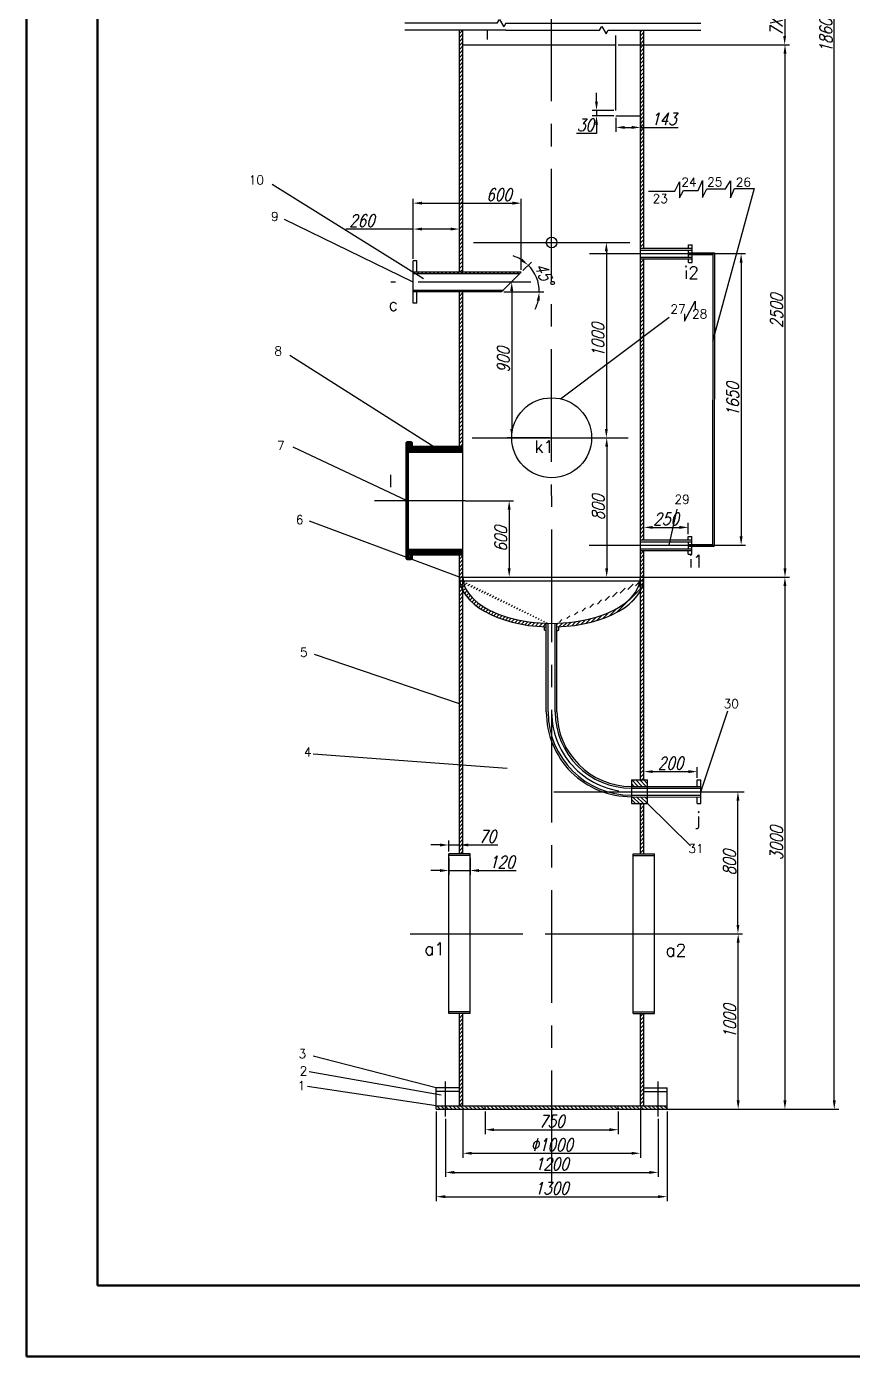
# Model space of a CAD drawing. Header units: millimetres. Extents: x 1621 to 2392, y 1146 to 1987.
# Drawn here: x 1621 to 1853.6, y 1145.7 to 1520.3 of the extents above; entities that cross this region are included whole.
import ezdxf

# ---------------------------------------------------------------- set-up
doc = ezdxf.new("R2010")
doc.units = ezdxf.units.MM
doc.linetypes.add('CENTER', pattern=[50.8, 31.75, -6.35, 6.35, -6.35])
for name, color, linetype, lineweight in [('1轮廓实线层', 7, 'Continuous', 120), ('中心线', 1, 'CENTER', 25), ('剖面线', 5, 'Continuous', 15), ('图层2', 2, 'Continuous', 30), ('粗实线', 7, 'Continuous', 50), ('细实线', 7, 'Continuous', 25)]:
    doc.layers.add(name, color=color, linetype=linetype, lineweight=lineweight)
doc.layers.add('6文字层', color=3, linetype='Continuous')
doc.layers.add('标注尺寸', color=4, linetype='Continuous')
doc.styles.get("Standard").update_dxf_attribs({"font": 'txt', "bigfont": 'gbcbig.shx'})
doc.styles.add('TH_GBDIM', font='romans.shx', dxfattribs={"width": 0.8, "oblique": 15, "height": 3.5, "bigfont": 'gbcbig.shx'})
doc.dimstyles.new('板式塔', dxfattribs={"dimtxt": 3.5, "dimasz": 2.5, "dimexe": 1.25, "dimexo": 0.625, "dimtad": 1, "dimtoh": 1, "dimlfac": 20, "dimdsep": 46, "dimtxsty": 'TH_GBDIM', "dimcen": 2.5, "dimadec": 0, "dimazin": 0, "dimtfac": 1, "dimtmove": 0, "dimatfit": 3, "dimfxl": 1.25, "dimarcsym": 0})
pattern_1 = [(45, (-1044.169, -28.17234), (-0.561266, 0.561266), [])]

# ---------------------------------------------------------------- blocks, each defined once
blk = doc.blocks.new('切断线2')
at = {"layer": '细实线'}
for p, q in [((1719.84, 1114.17), (1693.76, 1114.17)), ((1719.84, 1114.17), (1720.44, 1115.21)), ((1720.44, 1115.21), (1721.64, 1113.14)), ((1722.24, 1114.17), (1721.64, 1113.14)), ((1722.24, 1114.17), (1751.08, 1114.17)), ((1748.68, 1112.17), (1749.28, 1113.21)), ((1749.28, 1113.21), (1750.48, 1111.14)), ((1751.08, 1114.17), (1777.16, 1114.17)), ((1722.24, 1112.17), (1693.76, 1112.17)), ((1722.24, 1112.17), (1748.68, 1112.17)), ((1750.48, 1111.14), (1751.08, 1112.17)), ((1751.08, 1112.17), (1777.16, 1112.17))]:
    blk.add_line(p, q, dxfattribs=at)
blk = doc.blocks.new('*D51')
at = {"layer": 'Defpoints', "color": 0}
for p in [(1768.93, 1264.79), (1821.46, 1264.79), (1768.94, 1215.34)]:
    blk.add_point(p, dxfattribs=at)
at = {"layer": '标注尺寸', "color": 0, "lineweight": -2}
for p, q in [((1769.56, 1264.79), (1822.71, 1264.79)), ((1821.46, 1217.84), (1821.46, 1262.29)), ((1769.56, 1215.34), (1822.71, 1215.34))]:
    blk.add_line(p, q, dxfattribs=at)
at = {"layer": '标注尺寸', "color": 0}
for points in [[(1821.04, 1262.29), (1821.88, 1262.29), (1821.46, 1264.79)], [(1821.04, 1217.84), (1821.88, 1217.84), (1821.46, 1215.34)]]:
    blk.add_solid(points, dxfattribs=at)
at = {"layer": '标注尺寸', "color": 0, "insert": (1819.08, 1240.06), "char_height": 3.5, "attachment_point": 5, "rotation": 90, "style": 'TH_GBDIM'}
blk.add_mtext('1000', dxfattribs=at)
blk = doc.blocks.new('*D52')
at = {"layer": 'Defpoints', "color": 0}
for p in [(1768.92, 1304.79), (1821.39, 1304.79), (1768.93, 1264.79)]:
    blk.add_point(p, dxfattribs=at)
at = {"layer": '标注尺寸', "color": 0, "lineweight": -2}
for p, q in [((1769.55, 1304.79), (1822.64, 1304.79)), ((1821.39, 1267.29), (1821.39, 1302.29)), ((1769.56, 1264.79), (1822.64, 1264.79))]:
    blk.add_line(p, q, dxfattribs=at)
at = {"layer": '标注尺寸', "color": 0}
for points in [[(1820.97, 1302.29), (1821.81, 1302.29), (1821.39, 1304.79)], [(1820.97, 1267.29), (1821.81, 1267.29), (1821.39, 1264.79)]]:
    blk.add_solid(points, dxfattribs=at)
at = {"layer": '标注尺寸', "color": 0, "insert": (1819.02, 1284.79), "char_height": 3.5, "attachment_point": 5, "rotation": 90, "style": 'TH_GBDIM'}
blk.add_mtext('800', dxfattribs=at)
blk = doc.blocks.new('*D53')
at = {"layer": 'Defpoints', "color": 0}
for p in [(1787.02, 1515.23), (1834.65, 1515.23), (1793.91, 1365.23)]:
    blk.add_point(p, dxfattribs=at)
at = {"layer": '标注尺寸', "color": 0, "lineweight": -2}
for p, q in [((1787.64, 1515.23), (1835.9, 1515.23)), ((1834.65, 1367.73), (1834.65, 1512.73)), ((1794.53, 1365.23), (1835.9, 1365.23))]:
    blk.add_line(p, q, dxfattribs=at)
at = {"layer": '标注尺寸', "color": 0}
for points in [[(1834.23, 1512.73), (1835.07, 1512.73), (1834.65, 1515.23)], [(1834.23, 1367.73), (1835.07, 1367.73), (1834.65, 1365.23)]]:
    blk.add_solid(points, dxfattribs=at)
at = {"layer": '标注尺寸', "color": 0, "insert": (1832.27, 1440.23), "char_height": 3.5, "attachment_point": 5, "rotation": 90, "style": 'TH_GBDIM'}
blk.add_mtext('2500', dxfattribs=at)
blk = doc.blocks.new('*D54')
at = {"layer": 'Defpoints', "color": 0}
for p in [(1808.5, 1456.38), (1808.41, 1374.23), (1822.29, 1374.23)]:
    blk.add_point(p, dxfattribs=at)
at = {"layer": '标注尺寸', "color": 0, "lineweight": -2}
for p, q in [((1809.13, 1456.38), (1823.54, 1456.38)), ((1822.29, 1453.88), (1822.29, 1376.73)), ((1809.03, 1374.23), (1823.54, 1374.23))]:
    blk.add_line(p, q, dxfattribs=at)
at = {"layer": '标注尺寸', "color": 0}
for points in [[(1821.87, 1453.88), (1822.7, 1453.88), (1822.29, 1456.38)], [(1821.87, 1376.73), (1822.7, 1376.73), (1822.29, 1374.23)]]:
    blk.add_solid(points, dxfattribs=at)
at = {"layer": '标注尺寸', "color": 0, "insert": (1819.91, 1415.3), "char_height": 3.5, "attachment_point": 5, "rotation": 90, "style": 'TH_GBDIM'}
blk.add_mtext('1650', dxfattribs=at)
blk = doc.blocks.new('*D55')
at = {"layer": 'Defpoints', "color": 0}
for p in [(1793.91, 1532.25), (1787.02, 1515.23), (1834.56, 1515.23)]:
    blk.add_point(p, dxfattribs=at)
at = {"layer": '标注尺寸', "color": 0, "lineweight": -2}
for p, q in [((1794.53, 1532.25), (1835.81, 1532.25)), ((1834.56, 1529.75), (1834.56, 1517.73)), ((1787.64, 1515.23), (1835.81, 1515.23))]:
    blk.add_line(p, q, dxfattribs=at)
at = {"layer": '标注尺寸', "color": 0}
for points in [[(1834.14, 1529.75), (1834.97, 1529.75), (1834.56, 1532.25)], [(1834.14, 1517.73), (1834.97, 1517.73), (1834.56, 1515.23)]]:
    blk.add_solid(points, dxfattribs=at)
at = {"layer": '标注尺寸', "color": 0, "insert": (1832.18, 1523.74), "char_height": 3.5, "attachment_point": 5, "rotation": 90, "style": 'TH_GBDIM'}
blk.add_mtext('7X400', dxfattribs=at)
blk = doc.blocks.new('*D65')
at = {"layer": 'Defpoints', "color": 0}
for p in [(1743.91, 1386.78), (1743.91, 1365.23), (1756.94, 1365.23)]:
    blk.add_point(p, dxfattribs=at)
at = {"layer": '标注尺寸', "color": 0, "lineweight": -2}
for p, q in [((1744.53, 1386.78), (1758.19, 1386.78)), ((1756.94, 1384.28), (1756.94, 1367.73)), ((1744.53, 1365.23), (1758.19, 1365.23))]:
    blk.add_line(p, q, dxfattribs=at)
at = {"layer": '标注尺寸', "color": 0}
for points in [[(1756.52, 1384.28), (1757.35, 1384.28), (1756.94, 1386.78)], [(1756.52, 1367.73), (1757.35, 1367.73), (1756.94, 1365.23)]]:
    blk.add_solid(points, dxfattribs=at)
at = {"layer": '标注尺寸', "color": 0, "insert": (1754.56, 1376), "char_height": 3.5, "attachment_point": 5, "rotation": 90, "style": 'TH_GBDIM'}
blk.add_mtext('600', dxfattribs=at)
blk = doc.blocks.new('*D66')
at = {"layer": 'Defpoints', "color": 0}
for p in [(1768.91, 1404.51), (1768.91, 1365.23), (1784.42, 1365.23)]:
    blk.add_point(p, dxfattribs=at)
at = {"layer": '标注尺寸', "color": 0, "lineweight": -2}
for p, q in [((1769.53, 1404.51), (1785.67, 1404.51)), ((1784.42, 1402.01), (1784.42, 1367.73)), ((1769.54, 1365.23), (1785.67, 1365.23))]:
    blk.add_line(p, q, dxfattribs=at)
at = {"layer": '标注尺寸', "color": 0}
for points in [[(1784, 1402.01), (1784.83, 1402.01), (1784.42, 1404.51)], [(1784, 1367.73), (1784.83, 1367.73), (1784.42, 1365.23)]]:
    blk.add_solid(points, dxfattribs=at)
at = {"layer": '标注尺寸', "color": 0, "insert": (1782.04, 1384.87), "char_height": 3.5, "attachment_point": 5, "rotation": 90, "style": 'TH_GBDIM'}
blk.add_mtext('800', dxfattribs=at)
blk = doc.blocks.new('*D67')
at = {"layer": 'Defpoints', "color": 0}
for p in [(1763.05, 1448.39), (1757.66, 1404.51), (1768.91, 1404.51)]:
    blk.add_point(p, dxfattribs=at)
at = {"layer": '标注尺寸', "color": 0, "lineweight": -2}
for p, q in [((1762.42, 1448.39), (1756.41, 1448.39)), ((1757.66, 1445.89), (1757.66, 1407.01)), ((1768.28, 1404.51), (1756.41, 1404.51))]:
    blk.add_line(p, q, dxfattribs=at)
at = {"layer": '标注尺寸', "color": 0}
for points in [[(1757.24, 1445.89), (1758.07, 1445.89), (1757.66, 1448.39)], [(1757.24, 1407.01), (1758.07, 1407.01), (1757.66, 1404.51)]]:
    blk.add_solid(points, dxfattribs=at)
at = {"layer": '标注尺寸', "color": 0, "insert": (1755.28, 1426.45), "char_height": 3.5, "attachment_point": 5, "rotation": 90, "style": 'TH_GBDIM'}
blk.add_mtext('900', dxfattribs=at)
blk = doc.blocks.new('*D68')
at = {"layer": 'Defpoints', "color": 0}
for p in [(1742.91, 1463.31), (1729.91, 1454.33), (1742.91, 1451.18)]:
    blk.add_point(p, dxfattribs=at)
at = {"layer": '标注尺寸', "color": 0, "lineweight": -2}
for p, q in [((1729.91, 1463.31), (1710.91, 1463.31)), ((1729.91, 1454.95), (1729.91, 1464.56)), ((1740.41, 1463.31), (1732.41, 1463.31)), ((1742.91, 1451.8), (1742.91, 1464.56))]:
    blk.add_line(p, q, dxfattribs=at)
at = {"layer": '标注尺寸', "color": 0}
for points in [[(1732.41, 1463.72), (1732.41, 1462.89), (1729.91, 1463.31)], [(1740.41, 1463.72), (1740.41, 1462.89), (1742.91, 1463.31)]]:
    blk.add_solid(points, dxfattribs=at)
at = {"layer": '标注尺寸', "color": 0, "insert": (1715.45, 1465.68), "char_height": 3.5, "attachment_point": 5, "style": 'TH_GBDIM'}
blk.add_mtext('260', dxfattribs=at)
blk = doc.blocks.new('*D69')
at = {"layer": 'Defpoints', "color": 0}
for p in [(1760.36, 1470.61), (1729.91, 1454.95), (1760.36, 1451.18)]:
    blk.add_point(p, dxfattribs=at)
at = {"layer": '标注尺寸', "color": 0, "lineweight": -2}
for p, q in [((1729.91, 1455.58), (1729.91, 1471.86)), ((1732.41, 1470.61), (1757.86, 1470.61)), ((1760.36, 1451.8), (1760.36, 1471.86))]:
    blk.add_line(p, q, dxfattribs=at)
at = {"layer": '标注尺寸', "color": 0}
for points in [[(1732.41, 1471.03), (1732.41, 1470.19), (1729.91, 1470.61)], [(1757.86, 1471.03), (1757.86, 1470.19), (1760.36, 1470.61)]]:
    blk.add_solid(points, dxfattribs=at)
at = {"layer": '标注尺寸', "color": 0, "insert": (1754.08, 1472.99), "char_height": 3.5, "attachment_point": 5, "style": 'TH_GBDIM'}
blk.add_mtext('600', dxfattribs=at)
blk = doc.blocks.new('*D70')
at = {"layer": 'Defpoints', "color": 0}
for p in [(1768.91, 1459.51), (1768.91, 1404.51), (1784.32, 1404.51)]:
    blk.add_point(p, dxfattribs=at)
at = {"layer": '标注尺寸', "color": 0, "lineweight": -2}
for p, q in [((1769.53, 1459.51), (1785.57, 1459.51)), ((1784.32, 1457.01), (1784.32, 1407.01)), ((1769.53, 1404.51), (1785.57, 1404.51))]:
    blk.add_line(p, q, dxfattribs=at)
at = {"layer": '标注尺寸', "color": 0}
for points in [[(1783.9, 1457.01), (1784.74, 1457.01), (1784.32, 1459.51)], [(1783.9, 1407.01), (1784.74, 1407.01), (1784.32, 1404.51)]]:
    blk.add_solid(points, dxfattribs=at)
at = {"layer": '标注尺寸', "color": 0, "insert": (1781.94, 1432.01), "char_height": 3.5, "attachment_point": 5, "rotation": 90, "style": 'TH_GBDIM'}
blk.add_mtext('1000', dxfattribs=at)
blk = doc.blocks.new('*D71')
at = {"layer": 'Defpoints', "color": 0}
for p in [(1794.91, 1308.11), (1809.91, 1310.46), (1809.91, 1308.11)]:
    blk.add_point(p, dxfattribs=at)
at = {"layer": '标注尺寸', "color": 0, "lineweight": -2}
for p, q in [((1794.91, 1308.74), (1794.91, 1311.71)), ((1809.91, 1308.74), (1809.91, 1311.71)), ((1797.41, 1310.46), (1807.41, 1310.46))]:
    blk.add_line(p, q, dxfattribs=at)
at = {"layer": '标注尺寸', "color": 0}
for points in [[(1797.41, 1310.88), (1797.41, 1310.04), (1794.91, 1310.46)], [(1807.41, 1310.88), (1807.41, 1310.04), (1809.91, 1310.46)]]:
    blk.add_solid(points, dxfattribs=at)
at = {"layer": '标注尺寸', "color": 0, "insert": (1802.41, 1312.83), "char_height": 3.5, "attachment_point": 5, "style": 'TH_GBDIM'}
blk.add_mtext('200', dxfattribs=at)
blk = doc.blocks.new('*D72')
at = {"layer": 'Defpoints', "color": 0}
for p in [(1807.41, 1379.27), (1794.91, 1375.73), (1807.41, 1376.73)]:
    blk.add_point(p, dxfattribs=at)
at = {"layer": '标注尺寸', "color": 0, "lineweight": -2}
for p, q in [((1794.91, 1376.35), (1794.91, 1380.52)), ((1797.41, 1379.27), (1804.91, 1379.27)), ((1807.41, 1377.35), (1807.41, 1380.52))]:
    blk.add_line(p, q, dxfattribs=at)
at = {"layer": '标注尺寸', "color": 0}
for points in [[(1797.41, 1379.68), (1797.41, 1378.85), (1794.91, 1379.27)], [(1804.91, 1379.68), (1804.91, 1378.85), (1807.41, 1379.27)]]:
    blk.add_solid(points, dxfattribs=at)
at = {"layer": '标注尺寸', "color": 0, "insert": (1801.16, 1381.64), "char_height": 3.5, "attachment_point": 5, "style": 'TH_GBDIM'}
blk.add_mtext('250', dxfattribs=at)
blk = doc.blocks.new('*D73')
at = {"layer": 'Defpoints', "color": 0}
for p in [(1787.02, 1495.23), (1793.91, 1495.23), (1793.91, 1491.94)]:
    blk.add_point(p, dxfattribs=at)
at = {"layer": '标注尺寸', "color": 0, "lineweight": -2}
for p, q in [((1787.02, 1494.6), (1787.02, 1490.69)), ((1789.52, 1491.94), (1791.41, 1491.94)), ((1793.91, 1494.6), (1793.91, 1490.69)), ((1793.91, 1491.94), (1804.59, 1491.94))]:
    blk.add_line(p, q, dxfattribs=at)
at = {"layer": '标注尺寸', "color": 0}
for points in [[(1789.52, 1492.36), (1789.52, 1491.52), (1787.02, 1491.94)], [(1791.41, 1492.36), (1791.41, 1491.52), (1793.91, 1491.94)]]:
    blk.add_solid(points, dxfattribs=at)
at = {"layer": '标注尺寸', "color": 0, "insert": (1800.5, 1494.32), "char_height": 3.5, "attachment_point": 5, "style": 'TH_GBDIM'}
blk.add_mtext('143', dxfattribs=at)
blk = doc.blocks.new('*D76')
at = {"layer": 'Defpoints', "color": 0}
for p in [(1739.91, 1286.79), (1745.91, 1286.79), (1745.91, 1282.6)]:
    blk.add_point(p, dxfattribs=at)
at = {"layer": '标注尺寸', "color": 0, "lineweight": -2}
for p, q in [((1739.91, 1286.16), (1739.91, 1281.35)), ((1745.91, 1286.16), (1745.91, 1281.35)), ((1737.41, 1282.6), (1734.91, 1282.6)), ((1739.91, 1282.6), (1745.91, 1282.6)), ((1748.41, 1282.6), (1758.92, 1282.6))]:
    blk.add_line(p, q, dxfattribs=at)
at = {"layer": '标注尺寸', "color": 0}
for points in [[(1737.41, 1283.01), (1737.41, 1282.18), (1739.91, 1282.6)], [(1748.41, 1283.01), (1748.41, 1282.18), (1745.91, 1282.6)]]:
    blk.add_solid(points, dxfattribs=at)
at = {"layer": '标注尺寸', "color": 0, "insert": (1754.91, 1284.97), "char_height": 3.5, "attachment_point": 5, "style": 'TH_GBDIM'}
blk.add_mtext('120', dxfattribs=at)
blk = doc.blocks.new('*D77')
at = {"layer": 'Defpoints', "color": 0}
for p in [(1742.91, 1289.79), (1739.91, 1287.29), (1742.91, 1287.29)]:
    blk.add_point(p, dxfattribs=at)
at = {"layer": '标注尺寸', "color": 0, "lineweight": -2}
for p, q in [((1737.41, 1289.79), (1734.91, 1289.79)), ((1739.91, 1287.91), (1739.91, 1291.04)), ((1739.91, 1289.79), (1742.91, 1289.79)), ((1742.91, 1287.91), (1742.91, 1291.04)), ((1745.41, 1289.79), (1753.78, 1289.79))]:
    blk.add_line(p, q, dxfattribs=at)
at = {"layer": '标注尺寸', "color": 0}
for points in [[(1737.41, 1290.21), (1737.41, 1289.38), (1739.91, 1289.79)], [(1745.41, 1290.21), (1745.41, 1289.38), (1742.91, 1289.79)]]:
    blk.add_solid(points, dxfattribs=at)
at = {"layer": '标注尺寸', "color": 0, "insert": (1750.84, 1292.17), "char_height": 3.5, "attachment_point": 5, "style": 'TH_GBDIM'}
blk.add_mtext('70', dxfattribs=at)
blk = doc.blocks.new('*D78')
at = {"layer": 'Defpoints', "color": 0}
for p in [(1781.54, 1495.23), (1787.02, 1496.73), (1787.02, 1495.23)]:
    blk.add_point(p, dxfattribs=at)
at = {"layer": '标注尺寸', "color": 0, "lineweight": -2}
for p, q in [((1781.54, 1499.23), (1781.54, 1501.73)), ((1786.39, 1496.73), (1780.29, 1496.73)), ((1786.39, 1495.23), (1780.29, 1495.23)), ((1781.54, 1496.73), (1781.54, 1495.23)), ((1781.54, 1492.73), (1781.54, 1490.23)), ((1781.54, 1490.23), (1775.94, 1490.23))]:
    blk.add_line(p, q, dxfattribs=at)
at = {"layer": '标注尺寸', "color": 0}
for points in [[(1781.13, 1499.23), (1781.96, 1499.23), (1781.54, 1496.73)], [(1781.13, 1492.73), (1781.96, 1492.73), (1781.54, 1495.23)]]:
    blk.add_solid(points, dxfattribs=at)
at = {"layer": '标注尺寸', "color": 0, "insert": (1778.43, 1492.6), "char_height": 3.5, "attachment_point": 5, "style": 'TH_GBDIM'}
blk.add_mtext('30', dxfattribs=at)
blk = doc.blocks.new('*D83')
at = {"layer": 'Defpoints', "color": 0}
for p in [(1750.19, 1215.34), (1787.69, 1215.34), (1787.69, 1209.58)]:
    blk.add_point(p, dxfattribs=at)
at = {"layer": '标注尺寸', "color": 0, "lineweight": -2}
for p, q in [((1750.19, 1214.71), (1750.19, 1208.33)), ((1787.69, 1214.71), (1787.69, 1208.33)), ((1752.69, 1209.58), (1785.19, 1209.58))]:
    blk.add_line(p, q, dxfattribs=at)
at = {"layer": '标注尺寸', "color": 0}
for points in [[(1752.69, 1209.99), (1752.69, 1209.16), (1750.19, 1209.58)], [(1785.19, 1209.99), (1785.19, 1209.16), (1787.69, 1209.58)]]:
    blk.add_solid(points, dxfattribs=at)
at = {"layer": '标注尺寸', "color": 0, "insert": (1768.94, 1211.95), "char_height": 3.5, "attachment_point": 5, "style": 'TH_GBDIM'}
blk.add_mtext('750', dxfattribs=at)
blk = doc.blocks.new('*D84')
at = {"layer": 'Defpoints', "color": 0}
for p in [(1738.97, 1213.31), (1798.91, 1213.32), (1798.91, 1197.55)]:
    blk.add_point(p, dxfattribs=at)
at = {"layer": '标注尺寸', "color": 0, "lineweight": -2}
for p, q in [((1738.97, 1212.68), (1738.97, 1196.3)), ((1798.91, 1212.69), (1798.91, 1196.3)), ((1741.47, 1197.55), (1796.41, 1197.55))]:
    blk.add_line(p, q, dxfattribs=at)
at = {"layer": '标注尺寸', "color": 0}
for points in [[(1741.47, 1197.97), (1741.47, 1197.13), (1738.97, 1197.55)], [(1796.41, 1197.97), (1796.41, 1197.13), (1798.91, 1197.55)]]:
    blk.add_solid(points, dxfattribs=at)
at = {"layer": '标注尺寸', "color": 0, "insert": (1768.94, 1199.92), "char_height": 3.5, "attachment_point": 5, "style": 'TH_GBDIM'}
blk.add_mtext('1200', dxfattribs=at)
blk = doc.blocks.new('*D85')
at = {"layer": 'Defpoints', "color": 0}
for p in [(1736.41, 1215.34), (1801.41, 1215.34), (1801.41, 1190.71)]:
    blk.add_point(p, dxfattribs=at)
at = {"layer": '标注尺寸', "color": 0, "lineweight": -2}
for p, q in [((1736.41, 1214.71), (1736.41, 1189.46)), ((1801.41, 1214.71), (1801.41, 1189.46)), ((1738.91, 1190.71), (1798.91, 1190.71))]:
    blk.add_line(p, q, dxfattribs=at)
at = {"layer": '标注尺寸', "color": 0}
for points in [[(1738.91, 1191.13), (1738.91, 1190.3), (1736.41, 1190.71)], [(1798.91, 1191.13), (1798.91, 1190.3), (1801.41, 1190.71)]]:
    blk.add_solid(points, dxfattribs=at)
at = {"layer": '标注尺寸', "color": 0, "insert": (1768.91, 1193.09), "char_height": 3.5, "attachment_point": 5, "style": 'TH_GBDIM'}
blk.add_mtext('1300', dxfattribs=at)
blk = doc.blocks.new('*D86')
at = {"layer": 'Defpoints', "color": 0}
for p in [(1743.91, 1216.34), (1793.91, 1216.34), (1793.91, 1202.94)]:
    blk.add_point(p, dxfattribs=at)
at = {"layer": '标注尺寸', "color": 0, "lineweight": -2}
for p, q in [((1743.91, 1215.71), (1743.91, 1201.69)), ((1793.91, 1215.71), (1793.91, 1201.69)), ((1746.41, 1202.94), (1791.41, 1202.94))]:
    blk.add_line(p, q, dxfattribs=at)
at = {"layer": '标注尺寸', "color": 0}
for points in [[(1746.41, 1203.35), (1746.41, 1202.52), (1743.91, 1202.94)], [(1791.41, 1203.35), (1791.41, 1202.52), (1793.91, 1202.94)]]:
    blk.add_solid(points, dxfattribs=at)
at = {"layer": '标注尺寸', "color": 0, "insert": (1768.91, 1205.31), "char_height": 3.5, "attachment_point": 5, "style": 'TH_GBDIM'}
blk.add_mtext('Φ1000', dxfattribs=at)
blk = doc.blocks.new('*D90')
at = {"layer": 'Defpoints', "color": 0}
for p in [(1760.36, 1451.18), (1765.06, 1448.36), (1729.91, 1445.61), (1754.8, 1445.61), (1754.8, 1445.61)]:
    blk.add_point(p, dxfattribs=at)
at = {"layer": '标注尺寸', "color": 0, "lineweight": -2}
for p, q in [((1760.8, 1451.62), (1763.2, 1454.01)), ((1755.42, 1445.61), (1766.68, 1445.61))]:
    blk.add_line(p, q, dxfattribs=at)
for start, end in [(58.5065, 72.0129), (360, 45), (332.9871, 346.4935)]:
    blk.add_arc((1754.8, 1445.61), 10.63, start, end, dxfattribs=at)
at = {"layer": '标注尺寸', "color": 0}
for points in [[(1760.61, 1455), (1760.09, 1454.35), (1762.31, 1453.13)], [(1764.72, 1443.18), (1765.54, 1443.08), (1765.43, 1445.61)]]:
    blk.add_solid(points, dxfattribs=at)
at = {"layer": '标注尺寸', "color": 0, "insert": (1766.81, 1450.59), "char_height": 3.5, "attachment_point": 5, "rotation": 292.5, "style": 'TH_GBDIM'}
blk.add_mtext('45°', dxfattribs=at)
blk = doc.blocks.new('*D91')
at = {"layer": 'Defpoints', "color": 0}
for p in [(1794.91, 1365.23), (1801.41, 1215.34), (1834.63, 1215.34)]:
    blk.add_point(p, dxfattribs=at)
at = {"layer": '标注尺寸', "color": 0, "lineweight": -2}
for p, q in [((1795.53, 1365.23), (1835.88, 1365.23)), ((1834.63, 1362.73), (1834.63, 1217.84)), ((1802.03, 1215.34), (1835.88, 1215.34))]:
    blk.add_line(p, q, dxfattribs=at)
at = {"layer": '标注尺寸', "color": 0}
for points in [[(1834.21, 1362.73), (1835.05, 1362.73), (1834.63, 1365.23)], [(1834.21, 1217.84), (1835.05, 1217.84), (1834.63, 1215.34)]]:
    blk.add_solid(points, dxfattribs=at)
at = {"layer": '标注尺寸', "color": 0, "insert": (1832.25, 1290.28), "char_height": 3.5, "attachment_point": 5, "rotation": 90, "style": 'TH_GBDIM'}
blk.add_mtext('3000', dxfattribs=at)
blk = doc.blocks.new('*D50')
at = {"layer": 'Defpoints', "color": 0}
for p in [(1784.88, 1822.69), (1848.53, 1822.69), (1801.41, 1215.34)]:
    blk.add_point(p, dxfattribs=at)
at = {"layer": '标注尺寸', "color": 0, "lineweight": -2}
for p, q in [((1785.5, 1822.69), (1849.78, 1822.69)), ((1848.53, 1217.84), (1848.53, 1820.19)), ((1802.03, 1215.34), (1849.78, 1215.34))]:
    blk.add_line(p, q, dxfattribs=at)
at = {"layer": '标注尺寸', "color": 0}
for points in [[(1848.12, 1820.19), (1848.95, 1820.19), (1848.53, 1822.69)], [(1848.12, 1217.84), (1848.95, 1217.84), (1848.53, 1215.34)]]:
    blk.add_solid(points, dxfattribs=at)
at = {"layer": '标注尺寸', "color": 0, "insert": (1846.16, 1519.02), "char_height": 3.5, "attachment_point": 5, "rotation": 90, "style": 'TH_GBDIM'}
blk.add_mtext('18600', dxfattribs=at)

msp = doc.modelspace()

# ---------------------------------------------------------------- hatches: boundary and pattern name
at = {"layer": '剖面线'}
h = msp.add_hatch(dxfattribs=at)
h.set_pattern_fill('ANSI31', color=256, scale=0.25, style=0)
h.paths.add_polyline_path([(1742.90648, 1451.17601), (1743.90648, 1451.17601), (1743.90648, 1519.34589), (1742.90648, 1519.34589)])
h = msp.add_hatch(dxfattribs=at)
h.set_pattern_fill('ANSI31', color=256, scale=0.25, style=0)
h.paths.add_polyline_path([(1794.90648, 1519.34589), (1793.90648, 1519.34589), (1793.90648, 1457.883), (1794.90648, 1457.883)])
h = msp.add_hatch(dxfattribs=at)
h.set_pattern_fill('ANSI31', color=256, scale=0.25, style=0)
h.paths.add_polyline_path([(1794.90648, 1454.883), (1793.90648, 1454.883), (1793.90648, 1375.72645), (1794.90648, 1375.72645)])
h = msp.add_hatch(dxfattribs=at)
h.set_pattern_fill('ANSI31', color=256, scale=0.25, angle=90, style=0)
h.set_pattern_definition([(135, (1729.9102, 1445.611), (-0.561266, -0.561266), [])])
h.paths.add_polyline_path([(1760.36019, 1451.17601), (1729.91019, 1451.17601), (1729.91019, 1450.65101), (1759.83519, 1450.65101)])
h.paths.add_polyline_path([(1755.32019, 1446.13601), (1729.91019, 1446.13601), (1729.91019, 1445.61101), (1754.79519, 1445.61101)])
h = msp.add_hatch(dxfattribs=at)
h.set_pattern_fill('ANSI31', color=256, scale=0.25, style=0)
h.set_pattern_definition(pattern_1)
h.paths.add_polyline_path([(1742.90648, 1401.76493), (1743.90648, 1401.76493), (1743.90648, 1445.61101), (1742.90648, 1445.61101)])
h = msp.add_hatch(dxfattribs=at)
h.set_pattern_fill('ANSI31', color=256, scale=0.25, style=0)
h.set_pattern_definition(pattern_1)
h.paths.add_polyline_path([(1728.15295, 1370.51917), (1729.34843, 1370.51917), (1729.34843, 1371.79681), (1728.15295, 1371.79681)])
h.paths.add_polyline_path([(1728.15295, 1401.76493), (1729.34843, 1401.76493), (1729.34843, 1403.04257), (1728.15295, 1403.04257)])
h = msp.add_hatch(dxfattribs=at)
h.set_pattern_fill('ANSI31', color=256, scale=0.25, style=0)
h.set_pattern_definition(pattern_1)
h.paths.add_polyline_path([(1743.90648, 1371.79681), (1742.90648, 1371.79681), (1742.90648, 1365.22645), (1743.90648, 1365.22645)])
edge = h.paths.add_edge_path()
edge.add_line((1743.90648, 1364.22936), (1743.90648, 1365.22645))
edge.add_line((1743.90648, 1365.22645), (1742.90648, 1365.22645))
edge.add_ellipse((1768.90648, 1365.22645), major_axis=(-26, 0), ratio=0.538461538, start_angle=360, end_angle=364.08411)
edge.add_line((1742.97251, 1364.22936), (1743.90648, 1364.22936))
edge = h.paths.add_edge_path()
edge.add_ellipse((1768.90648, 1365.22645), major_axis=(-26, 0), ratio=0.538461538, start_angle=364.08411, end_angle=375.9423686)
edge.add_line((1743.90648, 1361.38107), (1743.90648, 1364.22936))
edge.add_line((1743.90648, 1364.22936), (1742.97251, 1364.22936))
h.paths.add_polyline_path([(1728.15295, 1401.76493), (1728.15295, 1400.76493), (1743.90648, 1400.76493), (1743.90648, 1401.76493)])
h = msp.add_hatch(dxfattribs=at)
h.set_pattern_fill('ANSI31', color=256, scale=0.25, style=0)
h.set_pattern_definition(pattern_1)
h.paths.add_polyline_path([(1743.90648, 1371.79681), (1743.90648, 1372.79681), (1728.15295, 1372.79681), (1728.15295, 1371.79681)])
h = msp.add_hatch(dxfattribs=at)
h.set_pattern_fill('ANSI31', color=256, scale=0.25, style=0)
h.set_pattern_definition([(45, (1742.9065, 1216.3379), (-0.561266, 0.561266), [])])
h.paths.add_polyline_path([(1793.90648, 1216.33789), (1794.90648, 1216.33789), (1794.90648, 1242.29051), (1793.90648, 1242.29051)])
h.paths.add_polyline_path([(1742.90648, 1216.33789), (1743.90648, 1216.33789), (1743.90648, 1242.29051), (1742.90648, 1242.29051)])
edge = h.paths.add_edge_path()
edge.add_ellipse((1768.90648, 1365.22645), major_axis=(-26, 0), ratio=0.538461538, start_angle=360, end_angle=375.9423686, ccw=False)
edge.add_line((1742.90648, 1365.22645), (1742.90648, 1287.28572))
edge.add_line((1742.90648, 1287.28572), (1743.90648, 1287.28572))
edge.add_line((1743.90648, 1287.28572), (1743.90648, 1361.38107))
h.paths.add_polyline_path([(1794.90648, 1301.46072), (1793.90648, 1301.46072), (1793.90648, 1287.28572), (1794.90648, 1287.28572)])
edge = h.paths.add_edge_path()
edge.add_line((1793.90648, 1308.11072), (1794.90648, 1308.11072))
edge.add_line((1794.90648, 1308.11072), (1794.90648, 1365.22645))
edge.add_ellipse((1768.90648, 1365.22645), major_axis=(-26, 0), ratio=0.538461538, start_angle=524.0576314, end_angle=540, ccw=False)
edge.add_line((1793.90648, 1361.38107), (1793.90648, 1308.11072))
h.paths.add_polyline_path([(1794.90648, 1372.72645), (1793.90648, 1372.72645), (1793.90648, 1365.22645), (1794.90648, 1365.22645)])
h = msp.add_hatch(dxfattribs=at)
h.set_pattern_fill('ANSI31', color=256, scale=0.25, style=0)
h.set_pattern_definition([(45, (1743.9065, 1351.2498), (-0.561266, 0.561266), [])])
edge = h.paths.add_edge_path()
edge.add_ellipse((1768.90648, 1365.22645), major_axis=(-25, 0), ratio=0.52, start_angle=364.3988688, end_angle=446.5601872, ccw=False)
edge.add_line((1743.98012, 1364.22936), (1743.90648, 1364.22936))
edge.add_line((1743.90648, 1364.22936), (1743.90648, 1361.38107))
edge.add_ellipse((1768.90648, 1365.22645), major_axis=(-26, 0), ratio=0.538461538, start_angle=375.9423686, end_angle=445.5903653)
edge.add_ellipse((1768.90648, 1365.22645), major_axis=(-26, 0), ratio=0.538461538, start_angle=445.5903653, end_angle=446.6926378)
edge.add_line((1767.40648, 1351.24977), (1767.40648, 1352.24987))
h = msp.add_hatch(dxfattribs=at)
h.set_pattern_fill('ANSI31', color=256, scale=0.25, style=0)
h.set_pattern_definition([(45, (328.0145, 834.4754), (-0.561266, 0.561266), [])])
edge = h.paths.add_edge_path()
edge.add_ellipse((1768.90648, 1365.22645), major_axis=(-26, 0), ratio=0.538461538, start_angle=454.4096347, end_angle=524.0576314)
edge.add_line((1793.90648, 1361.38107), (1793.90648, 1364.22936))
edge.add_line((1793.90648, 1364.22936), (1793.83284, 1364.22936))
edge.add_ellipse((1768.90648, 1365.22645), major_axis=(-25, 0), ratio=0.52, start_angle=453.4398128, end_angle=535.6011312, ccw=False)
edge.add_line((1770.40648, 1352.24987), (1770.40648, 1351.24977))
edge.add_ellipse((1768.90648, 1365.22645), major_axis=(-26, 0), ratio=0.538461538, start_angle=453.3073622, end_angle=454.4096347)
h = msp.add_hatch(dxfattribs=at)
h.set_pattern_fill('ANSI31', color=256, scale=0.25, style=0)
edge = h.paths.add_edge_path()
edge.add_line((1793.90648, 1365.22645), (1793.90648, 1364.22936))
edge.add_line((1793.90648, 1364.22936), (1794.84046, 1364.22936))
edge.add_ellipse((1768.90648, 1365.22645), major_axis=(-26, 0), ratio=0.538461538, start_angle=535.91589, end_angle=540)
edge.add_line((1794.90648, 1365.22645), (1793.90648, 1365.22645))
edge = h.paths.add_edge_path()
edge.add_ellipse((1768.90648, 1365.22645), major_axis=(-26, 0), ratio=0.538461538, start_angle=524.0576314, end_angle=535.91589)
edge.add_line((1794.84046, 1364.22936), (1793.90648, 1364.22936))
edge.add_line((1793.90648, 1364.22936), (1793.90648, 1361.38107))
h = msp.add_hatch(dxfattribs=at)
h.set_pattern_fill('ANSI31', color=256, scale=0.25, angle=90, style=0)
h.set_pattern_definition([(135, (1791.4065, 1301.4607), (-0.561266, -0.561266), [])])
h.paths.add_polyline_path([(1795.90648, 1306.28572), (1795.90648, 1308.11072), (1791.40648, 1308.11072), (1791.40648, 1306.28572)])
h.paths.add_polyline_path([(1795.90648, 1301.46072), (1795.90648, 1303.37254), (1791.40648, 1303.40044), (1791.40648, 1301.46072)])
h = msp.add_hatch(dxfattribs=at)
h.set_pattern_fill('ANSI31', color=256, scale=0.25, angle=90, style=0)
h.set_pattern_definition([(135, (1736.4065, 1215.3379), (-0.561266, -0.561266), [])])
h.paths.add_polyline_path([(1750.18869, 1216.33789), (1738.97056, 1216.33789), (1738.9709, 1215.33789), (1750.18869, 1215.33789)])
h.paths.add_polyline_path([(1738.97056, 1216.33789), (1736.40648, 1216.33789), (1736.40648, 1215.33789), (1738.9709, 1215.33789)])
h.paths.add_polyline_path([(1798.90648, 1216.33789), (1787.68869, 1216.33789), (1787.68869, 1215.33789), (1798.90648, 1215.33789)])
h.paths.add_polyline_path([(1801.40648, 1216.33789), (1798.90648, 1216.33789), (1798.90648, 1215.33789), (1801.40648, 1215.33789)])
h = msp.add_hatch(dxfattribs=at)
h.set_pattern_fill('ANSI31', color=256, scale=0.25, angle=90, style=0)
h.paths.add_polyline_path([(1750.18869, 1216.33789), (1750.18869, 1215.33789), (1768.93869, 1215.33789), (1768.93852, 1216.33789)])
h.paths.add_polyline_path([(1787.68869, 1215.33789), (1787.68869, 1216.33789), (1768.93852, 1216.33789), (1768.93869, 1215.33789)])

# ---------------------------------------------------------------- linework, layer by layer
at = {"color": 2}
for p, q in [((1803.64464, 1473.96903), (1804.90984, 1476.6029)), ((1804.90984, 1476.6029), (1804.90984, 1472.07265)), ((1810.18153, 1474.17974), (1811.44673, 1477.02432)), ((1811.44673, 1477.02432), (1811.44673, 1472.178)), ((1817.87819, 1474.60116), (1819.24883, 1476.91897)), ((1819.24883, 1476.91897), (1819.24883, 1472.07265)), ((1732.80553, 1449.26451), (1690.19696, 1475.86568)), ((1796.19058, 1473.96903), (1803.64464, 1473.96903)), ((1804.90984, 1472.07265), (1806.06961, 1474.17974)), ((1806.06961, 1474.17974), (1810.18153, 1474.17974)), ((1811.44673, 1472.178), (1812.6065, 1474.60116)), ((1812.6065, 1474.60116), (1817.87819, 1474.60116)), ((1825.99659, 1474.70652), (1814.2292, 1431.6608)), ((1819.24883, 1472.07265), (1820.4086, 1474.70652)), ((1820.4086, 1474.70652), (1825.99659, 1474.70652)), ((1729.91019, 1448.39351), (1693.61698, 1466.04416)), ((1771.39339, 1415.48399), (1801.97954, 1438.5338)), ((1736.02972, 1401.76493), (1695.11782, 1427.70269)), ((1728.15295, 1386.78087), (1696.11368, 1401.82768)), ((1801.99495, 1374.22645), (1804.30484, 1384.41421)), ((1742.90648, 1365.22645), (1700.64429, 1381.04566)), ((1742.90648, 1329.54127), (1702.04819, 1343.48176)), ((1756.3825, 1311.31152), (1701.72422, 1315.41526)), ((1737.7545, 1219.35865), (1700.54736, 1225.86878)), ((1736.40648, 1216.33789), (1700.15566, 1221.71959))]:
    msp.add_line(p, q, dxfattribs=at)
for p, q in [((1806.31258, 1437.38768), (1809.3712, 1442.99094)), ((1809.3712, 1442.99094), (1809.3712, 1440.6987)), ((1806.31258, 1439.42523), (1806.31258, 1437.38768))]:
    msp.add_line(p, q)
at = {"layer": '1轮廓实线层'}
for p, q in [((1728.15295, 1401.76493), (1743.90648, 1401.76493)), ((1728.15295, 1400.76493), (1743.90648, 1400.76493)), ((1728.15295, 1372.79681), (1743.90648, 1372.79681)), ((1728.15295, 1371.79681), (1743.90648, 1371.79681))]:
    msp.add_line(p, q, dxfattribs=at)
for points in [[(1728.15295, 1386.78087), (1728.15295, 1403.04257), (1729.34843, 1403.04257), (1729.34843, 1401.76493)], [(1728.15295, 1386.78087), (1728.15295, 1370.51917), (1729.34843, 1370.51917), (1729.34843, 1371.79681)]]:
    msp.add_lwpolyline(points, dxfattribs=at)
at = {"layer": '中心线'}
for p, q in [((1768.94224, 1194.51231), (1768.81766, 1926.15499)), ((1746.89856, 1459.51231), (1790.9144, 1459.51231)), ((1779.55935, 1456.383), (1814.56446, 1456.383)), ((1763.04802, 1448.39351), (1723.6234, 1448.39351)), ((1746.4721, 1404.51231), (1790.48795, 1404.51231)), ((1744.53148, 1386.78087), (1718.97136, 1386.78087)), ((1779.46288, 1374.22645), (1814.46799, 1374.22645)), ((1791.40648, 1304.78572), (1825.47921, 1304.78572)), ((1729.00025, 1264.78572), (1808.20266, 1264.78572)), ((1738.97159, 1213.30742), (1738.96823, 1223.17179)), ((1798.90648, 1213.31762), (1798.90648, 1223.182))]:
    msp.add_line(p, q, dxfattribs=at)
msp.add_arc((1791.40648, 1327.28572), 22.5, 180, 270, dxfattribs=at)
at = {"layer": '图层2'}
for points in [[(1810.90648, 1304.78572), (1818.50342, 1327.62668)], [(1795.90648, 1301.46072), (1808.04282, 1289.53354)], [(1736.40648, 1221.33789), (1701.72152, 1230.28106)]]:
    msp.add_lwpolyline(points, dxfattribs=at)
at = {"layer": '粗实线'}
for p, q in [((1620.9761, 1986.71699), (1620.9761, 1145.71699)), ((1640.9761, 1966.71699), (1640.9761, 1165.71699)), ((1640.9761, 1165.71699), (2194.9761, 1165.71699)), ((1620.9761, 1145.71699), (2214.9761, 1145.71699))]:
    msp.add_line(p, q, dxfattribs=at)
at = {"layer": '细实线'}
for p, q in [((1742.90648, 1451.17601), (1742.90648, 1519.34589)), ((1743.90648, 1451.17601), (1743.90648, 1519.34589)), ((1750.79492, 1516.72645), (1750.79492, 1519.34589)), ((1787.01804, 1496.72645), (1787.01804, 1517.82645)), ((1793.90648, 1308.11072), (1793.90648, 1519.34589)), ((1794.90648, 1457.883), (1794.90648, 1519.34589)), ((1743.90648, 1515.22645), (1787.01804, 1515.22645)), ((1743.90648, 1515.22645), (1787.01804, 1515.22645)), ((1787.01804, 1495.22645), (1793.90648, 1495.22645)), ((1793.90648, 1457.883), (1808.50296, 1457.883)), ((1793.90648, 1457.383), (1808.50296, 1457.383)), ((1807.50296, 1457.883), (1807.50296, 1458.883)), ((1807.50296, 1458.883), (1808.50296, 1458.883)), ((1807.50296, 1455.383), (1807.50296, 1457.383)), ((1808.50296, 1453.88626), (1808.50296, 1458.883)), ((1729.91019, 1442.46101), (1729.91019, 1454.32601)), ((1730.96019, 1454.32601), (1729.91019, 1454.32601)), ((1730.96019, 1451.17601), (1730.96019, 1454.32601)), ((1793.90648, 1455.383), (1808.50296, 1455.383)), ((1793.90648, 1454.883), (1808.50296, 1454.883)), ((1794.90648, 1375.72645), (1794.90648, 1454.883)), ((1807.50296, 1456.62353), (1814.74631, 1456.62353)), ((1807.50296, 1456.133), (1814.31446, 1456.133)), ((1807.50296, 1453.88626), (1807.50296, 1454.883)), ((1807.50296, 1453.88626), (1808.50296, 1453.88626)), ((1814.31446, 1456.133), (1814.21799, 1374.47645)), ((1814.74631, 1456.62353), (1814.71799, 1373.97645)), ((1760.36019, 1451.17601), (1729.91019, 1451.17601)), ((1759.83519, 1450.65101), (1729.91019, 1450.65101)), ((1760.36019, 1451.17601), (1754.79519, 1445.61101)), ((1729.91019, 1446.13601), (1755.32019, 1446.13601)), ((1754.79519, 1445.61101), (1729.91019, 1445.61101)), ((1730.96019, 1442.46101), (1729.91019, 1442.46101)), ((1730.96019, 1442.46101), (1730.96019, 1445.61101)), ((1742.90648, 1401.76493), (1742.90648, 1445.61101)), ((1743.90648, 1287.28572), (1743.90648, 1445.61101)), ((1746.4721, 1404.51231), (1790.48795, 1404.51231)), ((1793.90648, 1375.72645), (1808.40648, 1375.72645)), ((1793.90648, 1375.22645), (1808.40648, 1375.22645)), ((1807.40648, 1375.72645), (1807.40648, 1376.72645)), ((1807.40648, 1376.72645), (1808.40648, 1376.72645)), ((1807.40648, 1375.22645), (1807.40648, 1373.22645)), ((1808.40648, 1371.72971), (1808.40648, 1376.72645)), ((1742.90648, 1287.28572), (1742.90648, 1371.79681)), ((1779.46288, 1374.22645), (1814.46799, 1374.22645)), ((1779.46288, 1374.22645), (1814.46799, 1374.22645)), ((1793.90648, 1373.22645), (1808.40648, 1373.22645)), ((1793.90648, 1372.72645), (1808.40648, 1372.72645)), ((1794.90648, 1308.11072), (1794.90648, 1372.72645)), ((1807.40648, 1374.47645), (1814.21799, 1374.47645)), ((1807.40648, 1373.97645), (1814.71799, 1373.97645)), ((1807.40648, 1371.72971), (1807.40648, 1372.72645)), ((1807.40648, 1371.72971), (1808.40648, 1371.72971)), ((1742.90648, 1365.22645), (1794.90648, 1365.22645)), ((1742.97251, 1364.22936), (1794.97251, 1364.22936)), ((1766.90743, 1350.26762), (1766.90743, 1351.26789)), ((1767.40648, 1327.28572), (1767.40648, 1352.24987)), ((1767.90648, 1327.28572), (1767.90648, 1352.23685)), ((1769.90648, 1327.28572), (1769.90648, 1352.23685)), ((1770.40648, 1327.28572), (1770.40648, 1352.24987)), ((1770.90553, 1350.26762), (1770.90553, 1351.26789)), ((1791.40648, 1308.11072), (1795.90648, 1308.11072)), ((1791.40648, 1308.11072), (1791.40648, 1303.40044)), ((1795.90648, 1301.46072), (1795.90648, 1308.11072)), ((1809.90648, 1306.28572), (1809.90648, 1308.11072)), ((1809.90648, 1308.11072), (1810.90648, 1308.11072)), ((1810.90648, 1301.46072), (1810.90648, 1308.11072)), ((1810.90648, 1301.46072), (1810.90648, 1308.11072)), ((1791.40648, 1306.28572), (1810.90648, 1306.28572)), ((1791.40648, 1305.78572), (1810.90648, 1305.78572)), ((1791.40648, 1303.78572), (1810.90648, 1303.78572)), ((1791.40648, 1303.40044), (1810.90648, 1303.27952)), ((1791.40648, 1303.40044), (1791.40648, 1301.46072)), ((1791.40648, 1301.46072), (1795.90648, 1301.46072)), ((1793.90648, 1287.28572), (1793.90648, 1301.46072)), ((1794.90648, 1287.28572), (1794.90648, 1301.46072)), ((1809.90648, 1301.46072), (1809.90648, 1303.28572)), ((1809.90648, 1301.46072), (1810.90648, 1301.46072)), ((1745.90648, 1287.28572), (1739.90648, 1287.28572)), ((1739.90648, 1242.29051), (1739.90648, 1287.28572)), ((1745.90648, 1286.78572), (1739.90648, 1286.78572)), ((1745.90648, 1242.29051), (1745.90648, 1287.28572)), ((1791.90648, 1287.28572), (1797.90648, 1287.28572)), ((1791.90648, 1242.29051), (1791.90648, 1287.28572)), ((1791.90648, 1286.78572), (1797.90648, 1286.78572)), ((1797.90648, 1242.29051), (1797.90648, 1287.28572)), ((1745.90648, 1242.79051), (1739.90648, 1242.79051)), ((1745.90648, 1242.29051), (1739.90648, 1242.29051)), ((1742.90648, 1216.33789), (1742.90648, 1242.29051)), ((1743.90648, 1216.33789), (1743.90648, 1242.29051)), ((1791.90648, 1242.79051), (1797.90648, 1242.79051)), ((1791.90648, 1242.29051), (1797.90648, 1242.29051)), ((1793.90648, 1216.33789), (1793.90648, 1242.29051)), ((1794.90648, 1216.33789), (1794.90648, 1242.29051)), ((1736.40648, 1215.33789), (1736.40648, 1221.33789)), ((1742.90648, 1221.33789), (1736.40648, 1221.33789)), ((1794.90648, 1221.33789), (1801.40648, 1221.33789)), ((1801.40648, 1215.33789), (1801.40648, 1221.33789)), ((1801.40648, 1215.33789), (1801.40648, 1221.33789)), ((1742.90648, 1220.33789), (1736.40648, 1220.33789)), ((1794.90648, 1220.33789), (1801.40648, 1220.33789)), ((1736.40648, 1216.33789), (1801.40648, 1216.33789)), ((1736.40648, 1215.33789), (1801.40648, 1215.33789)), ((1750.18869, 1215.33789), (1750.18869, 1216.33789)), ((1787.68869, 1215.33789), (1787.68869, 1216.33789))]:
    msp.add_line(p, q, dxfattribs=at)
for centre, radius in [((1768.90648, 1459.51231), 1.5), ((1768.90648, 1404.51231), 11.25)]:
    msp.add_circle(centre, radius, dxfattribs=at)
for centre, radius, start, end in [((1791.21177, 1327.20507), 23.80543, 179.805883, 270.4686442), ((1791.40648, 1327.28572), 23.5, 180, 270), ((1791.40648, 1327.28572), 21.5, 180, 270), ((1791.40648, 1327.28572), 21, 180, 270)]:
    msp.add_arc(centre, radius, start, end, dxfattribs=at)
for major_axis, ratio, start_param, end_param in [((-26, 0), 0.538461538, 6.283185307, 7.796257274), ((-25, 0), 0.52, 6.283185307, 9.424777961), ((-26, 0), 0.538461538, 7.911705994, 9.424777961), ((-27, 0), 0.555555556, 1.496689481, 1.515212154), ((-27, 0), 0.555555556, 1.6263805, 1.644903173)]:
    msp.add_ellipse((1768.90648, 1365.22645), major_axis=major_axis, ratio=ratio, start_param=start_param, end_param=end_param, dxfattribs=at)

# ---------------------------------------------------------------- block references
msp.add_blockref('切断线2', (33.75036, 407.17152), dxfattribs=at)

# ---------------------------------------------------------------- texts
at = {"char_height": 2.5, "width": 4, "attachment_point": 9}
for s, insert in [('10', (1687.84911, 1475.88662)), ('24', (1809.73254, 1475.2837)), ('25', (1817.01165, 1475.34457)), ('26', (1825.06667, 1475.2837)), ('23', (1801.63855, 1470.63941)), ('9', (1691.98283, 1465.61232)), ('27', (1806.65598, 1439.55258)), ('28', (1812.77321, 1438.15176)), ('8', (1692.93696, 1427.70269)), ('7', (1693.71608, 1401.09247)), ('29', (1807.79747, 1385.92646)), ('6', (1698.97453, 1380.17642)), ('5', (1700.14427, 1342.82256)), ('30', (1821.6357, 1328.33758)), ('4', (1701.24926, 1314.7432)), ('31', (1811.73559, 1287.54048)), ('3', (1699.74441, 1229.72475)), ('2', (1700.04892, 1224.89547)), ('1', (1699.48378, 1220.75537))]:
    msp.add_mtext(s, dxfattribs=dict(at, insert=insert))
at = {"layer": '6文字层', "color": 5}
for s, p in [('i2', (1806.18931, 1449.25431)), ('c', (1722.91424, 1440.29848)), ('k1', (1764.03738, 1400.244)), ('l', (1722.91424, 1390.59692)), ('i1', (1807.50552, 1368.00744)), ('j', (1809.40881, 1295.51435)), ('a1', (1733.00003, 1258.77396)), ('a2', (1800.9864, 1258.39347))]:
    msp.add_text(s, height=3.5, dxfattribs=at).set_placement(p)

# ---------------------------------------------------------------- dimensions: what is measured, and where the dimension line sits
at = {"layer": '标注尺寸'}
for base, p1, p2, text, picture, middle in [((1848.53239, 1822.69448), (1801.40648, 1215.33789), (1784.87581, 1822.69448), '18600', '*D50', (1846.15739, 1519.01618)), ((1834.55833, 1515.22645), (1793.90648, 1532.24944), (1787.01804, 1515.22645), '7X400', '*D55', (1832.18333, 1523.73795)), ((1834.64902, 1515.22645), (1793.90648, 1365.22645), (1787.01804, 1515.22645), '2500', '*D53', (1832.27402, 1440.22645)), ((1784.31835, 1404.51231), (1768.90648, 1459.51231), (1768.90648, 1404.51231), '1000', '*D70', (1781.94335, 1432.01231)), ((1822.28744, 1374.22645), (1808.50296, 1456.383), (1808.40648, 1374.22645), '1650', '*D54', (1819.91244, 1415.30473)), ((1757.65648, 1404.51231), (1763.04802, 1448.39351), (1768.90648, 1404.51231), '900', '*D67', (1755.28148, 1426.45291)), ((1784.41519, 1365.22645), (1768.90648, 1404.51231), (1768.91317, 1365.22645), '800', '*D66', (1782.04019, 1384.86938)), ((1756.93524, 1365.22645), (1743.90648, 1386.78087), (1743.90648, 1365.22645), '600', '*D65', (1754.56024, 1376.00366)), ((1834.62973, 1215.33789), (1794.90648, 1365.22645), (1801.40648, 1215.33789), '3000', '*D91', (1832.25473, 1290.28217)), ((1821.45942, 1264.78572), (1768.93869, 1215.33789), (1768.93027, 1264.78572), '1000', '*D51', (1819.08442, 1240.06181))]:
    dim = msp.add_linear_dim(base=base, p1=p1, p2=p2, angle=90, text=text, dimstyle='板式塔', dxfattribs=at)
    dim.commit()
    dim.dimension.update_dxf_attribs({"geometry": picture, "text_midpoint": middle})
for base, p1, p2, picture, middle in [((1781.54183, 1495.22645), (1787.01804, 1496.72645), (1787.01804, 1495.22645), '*D78', (1778.42655, 1492.60145)), ((1821.39003, 1304.78572), (1768.93027, 1264.78572), (1768.92346, 1304.78572), '*D52', (1819.01503, 1284.78572))]:
    dim = msp.add_linear_dim(base=base, p1=p1, p2=p2, angle=90, dimstyle='板式塔', dxfattribs=at)
    dim.commit()
    dim.dimension.update_dxf_attribs({"geometry": picture, "text_midpoint": middle})
for base, p1, p2, text, picture, middle in [((1793.90648, 1491.9403), (1787.01804, 1495.22645), (1793.90648, 1495.22645), '143', '*D73', (1800.50039, 1494.3153)), ((1809.90648, 1310.45857), (1794.90648, 1308.11072), (1809.90648, 1308.11072), '200', '*D71', (1802.40648, 1312.83357)), ((1742.90648, 1289.79352), (1739.90648, 1287.28572), (1742.90648, 1287.28572), '70', '*D77', (1750.84441, 1292.16852)), ((1793.90648, 1202.93576), (1743.90648, 1216.33789), (1793.90648, 1216.33789), 'Φ1000', '*D86', (1768.90648, 1205.31076)), ((1798.90648, 1197.54835), (1738.97159, 1213.30742), (1798.90648, 1213.31762), '1200', '*D84', (1768.93903, 1199.92335))]:
    dim = msp.add_linear_dim(base=base, p1=p1, p2=p2, text=text, dimstyle='板式塔', dxfattribs=at)
    dim.commit()
    dim.dimension.update_dxf_attribs({"geometry": picture, "text_midpoint": middle})
for base, p1, p2, text, picture, middle in [((1760.36019, 1470.61094), (1729.91019, 1454.95101), (1760.36019, 1451.17601), '600', '*D69', (1754.08135, 1470.61094)), ((1742.90648, 1463.30785), (1729.91019, 1454.32601), (1742.90648, 1451.17601), '260', '*D68', (1715.44734, 1463.30785))]:
    dim = msp.add_linear_dim(base=base, p1=p1, p2=p2, text=text, dimstyle='板式塔', dxfattribs=at)
    dim.commit()
    dim.dimension.update_dxf_attribs({"geometry": picture, "text_midpoint": middle, "dimtype": 160})
dim = msp.add_angular_dim_2l(base=(1765.06283, 1448.36222), line1=((1760.36019, 1451.17601), (1754.79519, 1445.61101)), line2=((1754.79519, 1445.61101), (1729.91019, 1445.61101)), dimstyle='板式塔', dxfattribs=at)
dim.commit()
dim.dimension.update_dxf_attribs({"geometry": '*D90', "text_midpoint": (1766.8101, 1450.58775)})
for base, p1, p2, picture, middle in [((1807.40648, 1379.26743), (1794.90648, 1375.72645), (1807.40648, 1376.72645), '*D72', (1801.15648, 1381.64243)), ((1745.90648, 1282.59602), (1739.90648, 1286.78572), (1745.90648, 1286.78572), '*D76', (1754.91108, 1284.97102)), ((1801.40648, 1190.71423), (1736.40648, 1215.33789), (1801.40648, 1215.33789), '*D85', (1768.90648, 1193.08923)), ((1787.68869, 1209.57686), (1750.18869, 1215.33789), (1787.68869, 1215.33789), '*D83', (1768.93869, 1211.95186))]:
    dim = msp.add_linear_dim(base=base, p1=p1, p2=p2, dimstyle='板式塔', dxfattribs=at)
    dim.commit()
    dim.dimension.update_dxf_attribs({"geometry": picture, "text_midpoint": middle})

doc.saveas('drawing.dxf')
